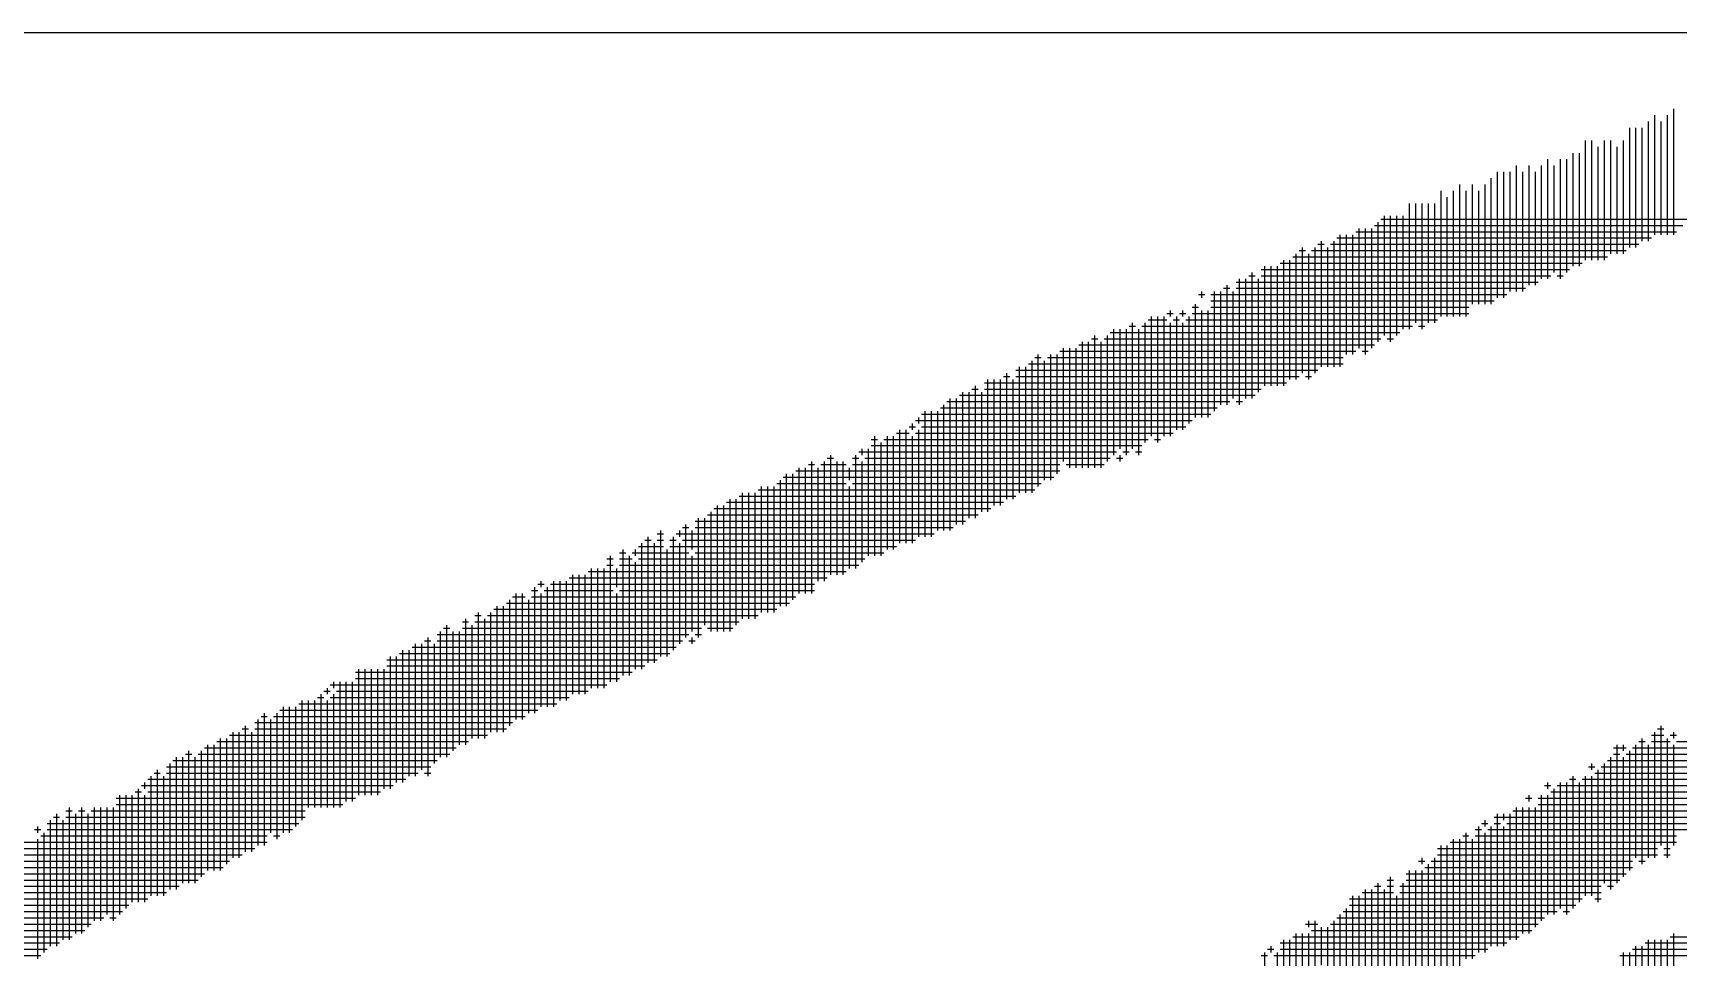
# Model space of a CAD drawing. Header units: feet. Extents: x 0 to 84100, y 0 to 59400.
# Drawn here: x 57202.6 to 57405.9, y 3085.8 to 3200 of the extents above; entities that cross this region are included whole.
import ezdxf
from ezdxf.enums import TextEntityAlignment as Align

# ---------------------------------------------------------------- set-up
doc = ezdxf.new("R2010")
doc.units = ezdxf.units.FT
doc.header["$LTSCALE"] = 550
doc.header["$MEASUREMENT"] = 0
for name, color, linetype in [('CX-BORD-LIN1', 4, 'CONTINUOUS'), ('CX-BORD-LIN2', 3, 'CONTINUOUS'), ('CX-BORD-TEX2', 7, 'CONTINUOUS'), ('CX-BORD-TEX3', 6, 'CONTINUOUS'), ('CX-MISC', 2, 'CONTINUOUS')]:
    doc.layers.add(name, color=color, linetype=linetype)
doc.styles.add('TB_TEXT', font='')
doc.styles.add('TB_WBTXT', font='')
doc.styles.add('TB_WMTXT', font='')
doc.styles.get('TB_TEXT').set_extended_font_data('DotumChe')
doc.styles.get('TB_WBTXT').set_extended_font_data('Dotum')
doc.styles.get('TB_WMTXT').set_extended_font_data('DotumChe')

# ---------------------------------------------------------------- blocks, each defined once
blk = doc.blocks.new('CXBLKA1-KHCA')
at = {"layer": 'CX-BORD-LIN2'}
blk.add_lwpolyline([(558, 12), (270, 12)], dxfattribs=at)
at = {"layer": 'CX-BORD-LIN1', "style": 'TB_TEXT'}
for tag, p in [('TR_RCON5', (342.3033, 33)), ('TR_RCON4', (342.3033, 27)), ('TR_RCON3', (342.3033, 21)), ('TR_RCON2', (342.3033, 15)), ('TR_RCON1', (342.3033, 9))]:
    blk.add_attdef(tag, text='', height=3.5, dxfattribs=at).set_placement(p, align=Align.MIDDLE_LEFT)
for tag, height, p in [('TR_DGN5', 3.5, (451.1185, 33)), ('TR_CHK5', 3.5, (491.1185, 33)), ('TR_RDAT5', 3.5, (317.5, 33)), ('TR_APP5', 3.5, (531.1185, 33)), ('TR_RNUM5', 3, (285.1051, 32.6366)), ('TR_DGN4', 3.5, (451.1185, 27)), ('TR_CHK4', 3.5, (491.1185, 27)), ('TR_RDAT4', 3.5, (317.5, 27)), ('TR_APP4', 3.5, (531.1185, 27)), ('TR_RNUM4', 3, (285.1051, 26.6366)), ('TR_DGN3', 3.5, (451.1185, 21)), ('TR_CHK3', 3.5, (491.1185, 21)), ('TR_RDAT3', 3.5, (317.5, 21)), ('TR_APP3', 3.5, (531.1185, 21)), ('TR_RNUM3', 3, (285.1051, 20.6366)), ('TR_DGN2', 3.5, (451.1185, 15)), ('TR_CHK2', 3.5, (491.1185, 15)), ('TR_RDAT2', 3.5, (317.5, 15)), ('TR_APP2', 3.5, (531.1185, 15)), ('TR_RNUM2', 3, (285.1051, 14.6366)), ('TR_DGN1', 3.5, (451.1185, 9)), ('TR_CHK1', 3.5, (491.1185, 9)), ('TR_RDAT1', 3.5, (317.5, 9)), ('TR_APP1', 3.5, (531.1185, 9)), ('TR_RNUM1', 3, (285.1051, 8.6366))]:
    blk.add_attdef(tag, text='', height=height, dxfattribs=at).set_placement(p, align=Align.MIDDLE_CENTER)
at = {"layer": 'CX-BORD-LIN2', "style": 'TB_TEXT'}
blk.add_attdef('TD_VERSION', text='', height=3, rotation=90, dxfattribs=at).set_placement((800.5, 48.0149), align=Align.MIDDLE_CENTER)
at = {"layer": 'CX-BORD-TEX2', "style": 'TB_WMTXT'}
for tag, height, p in [('TB_CNAME', 5, (15.3448, 531.8324)), ('TB_CSCOP', 4, (16.6346, 523.8324))]:
    blk.add_attdef(tag, text='', height=height, dxfattribs=at).set_placement(p, align=Align.BOTTOM_LEFT)
at = {"layer": 'CX-BORD-TEX2', "style": 'TB_WBTXT'}
for tag, height, p in [('TB_MTITIL', 10, (398, 533.3264)), ('TB_STITL', 7, (398, 518.3264))]:
    blk.add_attdef(tag, text='', height=height, dxfattribs=at).set_placement(p, align=Align.MIDDLE_CENTER)
at = {"layer": 'CX-BORD-TEX3', "style": 'TB_TEXT'}
for tag, height, p in [('TD_LNDST', 4.5, (215, 31.5)), ('TD_DSECT', 4.5, (605.5, 31.5)), ('TD_DDIST', 4.5, (654.5, 31.5)), ('TD_DNAME_TOP', 4.5, (755, 27.957)), ('TD_CSECT', 4.5, (605.5, 22.5)), ('TD_CDIST', 4.5, (654.5, 22.5)), ('TD_DNAME_MAIN', 4.5, (755, 21.4731)), ('TD_DNAME_BOT', 3, (755, 15.2489)), ('TD_HSCAL', 4.5, (620.8841, 13.7484)), ('TD_VSCAL', 4.5, (656.8615, 13.7484)), ('TD_CCOMP', 4.5, (215, 13.5927)), ('TD_CSTEP', 4.5, (250.744, 5.125)), ('TD_FIELD', 4.5, (180, 5.125)), ('TD_DWGNO', 4.5, (755, 5.0017)), ('TD_DWGCODE', 4.5, (637, 4.7908))]:
    blk.add_attdef(tag, text='', height=height, dxfattribs=at).set_placement(p, align=Align.MIDDLE_CENTER)
for tag, height, width, p in [('TD_DCOMP', 4.5, 0.95, (215, 22.5875)), ('TD_CNAME', 5, 0.78, (65, 7.5956))]:
    blk.add_attdef(tag, text='', height=height, dxfattribs=dict(at, width=width)).set_placement(p, align=Align.MIDDLE_CENTER)
blk = doc.blocks.new('CXGLOGO-싸인2')
at = {"layer": 'CX-MISC'}
for p, q in [((9651.49, -1025.388), (9651.49, -1026.865)), ((9651.646, -1025.388), (9651.646, -1026.865)), ((9651.724, -1025.31), (9651.724, -1026.865)), ((9651.179, -1025.544), (9651.179, -1027.021)), ((9651.257, -1025.544), (9651.257, -1027.021)), ((9651.335, -1025.544), (9651.335, -1026.943)), ((9651.413, -1025.466), (9651.413, -1026.943)), ((9651.568, -1025.466), (9651.568, -1026.865)), ((9650.479, -1025.855), (9650.479, -1027.254)), ((9650.557, -1025.855), (9650.557, -1027.254)), ((9650.635, -1025.699), (9650.635, -1027.177)), ((9650.713, -1025.699), (9650.713, -1027.177)), ((9650.791, -1025.777), (9650.791, -1027.177)), ((9650.868, -1025.699), (9650.868, -1027.177)), ((9650.946, -1025.699), (9650.946, -1027.099)), ((9651.024, -1025.777), (9651.024, -1027.099)), ((9651.102, -1025.699), (9651.102, -1027.099)), ((9649.78, -1026.01), (9649.78, -1027.565)), ((9649.935, -1026.01), (9649.935, -1027.488)), ((9650.091, -1026.01), (9650.091, -1027.41)), ((9650.168, -1025.932), (9650.168, -1027.41)), ((9650.246, -1026.01), (9650.246, -1027.332)), ((9650.324, -1025.932), (9650.324, -1027.41)), ((9650.402, -1025.932), (9650.402, -1027.332)), ((9649.08, -1026.243), (9649.08, -1027.876)), ((9649.235, -1026.243), (9649.235, -1027.721)), ((9649.391, -1026.243), (9649.391, -1027.721)), ((9649.469, -1026.166), (9649.469, -1027.721)), ((9649.546, -1026.088), (9649.546, -1027.643)), ((9649.624, -1026.088), (9649.624, -1027.643)), ((9649.702, -1026.088), (9649.702, -1027.565)), ((9649.857, -1026.088), (9649.857, -1027.565)), ((9650.013, -1026.088), (9650.013, -1027.488)), ((9648.847, -1026.321), (9648.847, -1027.876)), ((9648.924, -1026.399), (9648.924, -1027.876)), ((9649.002, -1026.321), (9649.002, -1027.876)), ((9649.158, -1026.321), (9649.158, -1027.876)), ((9649.313, -1026.321), (9649.313, -1027.721)), ((9648.108, -1026.671), (9652.151, -1026.671)), ((9648.147, -1026.632), (9648.147, -1028.11)), ((9648.224, -1026.632), (9648.224, -1028.187)), ((9648.302, -1026.632), (9648.302, -1028.11)), ((9648.38, -1026.632), (9648.38, -1028.032)), ((9648.458, -1026.477), (9648.458, -1028.032)), ((9648.535, -1026.477), (9648.535, -1027.954)), ((9648.613, -1026.477), (9648.613, -1028.032)), ((9648.691, -1026.477), (9648.691, -1027.954)), ((9648.769, -1026.477), (9648.769, -1027.954)), ((9647.602, -1026.865), (9647.602, -1028.498)), ((9647.68, -1026.865), (9647.68, -1028.343)), ((9647.758, -1026.865), (9647.758, -1028.343)), ((9647.797, -1026.827), (9651.763, -1026.827)), ((9647.836, -1026.788), (9647.836, -1028.265)), ((9647.913, -1026.788), (9647.913, -1028.343)), ((9647.991, -1026.788), (9647.991, -1028.265)), ((9648.03, -1026.749), (9651.84, -1026.749)), ((9648.069, -1026.71), (9648.069, -1028.187)), ((9647.097, -1027.06), (9647.175, -1027.06)), ((9647.136, -1027.021), (9647.136, -1028.576)), ((9647.252, -1027.06), (9651.14, -1027.06)), ((9647.291, -1027.021), (9647.291, -1028.576)), ((9647.33, -1026.982), (9647.408, -1026.982)), ((9647.369, -1026.943), (9647.369, -1028.498)), ((9647.447, -1027.021), (9647.447, -1028.498)), ((9647.486, -1026.982), (9651.296, -1026.982)), ((9647.525, -1026.943), (9647.525, -1028.498)), ((9647.563, -1026.904), (9651.451, -1026.904)), ((9646.669, -1027.254), (9646.669, -1028.732)), ((9646.747, -1027.254), (9646.747, -1028.732)), ((9646.825, -1027.254), (9646.825, -1028.732)), ((9646.864, -1027.215), (9650.596, -1027.215)), ((9646.903, -1027.177), (9646.903, -1028.732)), ((9646.98, -1027.177), (9646.98, -1028.654)), ((9647.019, -1027.138), (9650.907, -1027.138)), ((9647.058, -1027.099), (9647.058, -1028.654)), ((9647.214, -1027.099), (9647.214, -1028.654)), ((9646.203, -1027.488), (9646.203, -1028.965)), ((9646.319, -1027.449), (9650.052, -1027.449)), ((9646.358, -1027.41), (9646.358, -1028.965)), ((9646.436, -1027.41), (9646.436, -1028.887)), ((9646.475, -1027.371), (9646.553, -1027.371)), ((9646.514, -1027.332), (9646.514, -1028.887)), ((9646.591, -1027.41), (9646.591, -1028.809)), ((9646.63, -1027.293), (9650.441, -1027.293)), ((9646.63, -1027.371), (9650.207, -1027.371)), ((9650.285, -1027.371), (9650.363, -1027.371)), ((9645.853, -1027.604), (9645.931, -1027.604)), ((9645.892, -1027.565), (9645.892, -1027.643)), ((9646.008, -1027.604), (9649.663, -1027.604)), ((9646.008, -1027.682), (9649.507, -1027.682)), ((9646.047, -1027.565), (9646.047, -1029.043)), ((9646.125, -1027.565), (9646.125, -1028.965)), ((9646.164, -1027.526), (9646.242, -1027.526)), ((9646.28, -1027.565), (9646.28, -1028.887)), ((9646.319, -1027.526), (9649.896, -1027.526)), ((9645.27, -1027.876), (9645.27, -1029.354)), ((9645.347, -1027.876), (9645.347, -1029.432)), ((9645.425, -1027.876), (9645.425, -1029.354)), ((9645.464, -1027.837), (9645.542, -1027.837)), ((9645.503, -1027.799), (9645.503, -1027.876)), ((9645.581, -1027.876), (9645.581, -1029.276)), ((9645.619, -1027.837), (9645.697, -1027.837)), ((9645.658, -1027.799), (9645.658, -1027.876)), ((9645.736, -1027.876), (9645.736, -1029.198)), ((9645.775, -1027.76), (9645.853, -1027.76)), ((9645.775, -1027.837), (9649.196, -1027.837)), ((9645.814, -1027.721), (9645.814, -1029.121)), ((9645.892, -1027.799), (9645.892, -1029.121)), ((9645.969, -1027.799), (9645.969, -1029.121)), ((9646.008, -1027.76), (9649.196, -1027.76)), ((9644.764, -1028.071), (9648.341, -1028.071)), ((9644.803, -1028.032), (9644.803, -1029.587)), ((9644.881, -1028.032), (9644.881, -1029.509)), ((9644.959, -1028.032), (9644.959, -1029.587)), ((9644.997, -1027.993), (9645.075, -1027.993)), ((9645.036, -1027.954), (9645.036, -1029.509)), ((9645.114, -1028.032), (9645.114, -1029.587)), ((9645.153, -1027.993), (9648.497, -1027.993)), ((9645.192, -1027.954), (9645.192, -1029.432)), ((9645.231, -1027.915), (9645.464, -1027.915)), ((9645.503, -1027.954), (9645.503, -1029.354)), ((9645.542, -1027.915), (9645.619, -1027.915)), ((9645.658, -1027.954), (9645.658, -1029.276)), ((9645.697, -1027.915), (9648.808, -1027.915)), ((9648.574, -1027.993), (9648.652, -1027.993)), ((9644.181, -1028.265), (9644.181, -1029.665)), ((9644.259, -1028.265), (9644.259, -1029.743)), ((9644.336, -1028.265), (9644.336, -1029.743)), ((9644.375, -1028.226), (9648.03, -1028.226)), ((9644.414, -1028.187), (9644.414, -1029.743)), ((9644.492, -1028.187), (9644.492, -1029.743)), ((9644.531, -1028.149), (9644.609, -1028.149)), ((9644.57, -1028.11), (9644.57, -1029.743)), ((9644.647, -1028.187), (9644.647, -1029.743)), ((9644.686, -1028.149), (9648.108, -1028.149)), ((9644.725, -1028.11), (9644.725, -1029.665)), ((9648.186, -1028.149), (9648.263, -1028.149)), ((9643.637, -1028.498), (9643.637, -1030.054)), ((9643.714, -1028.498), (9643.714, -1030.054)), ((9643.753, -1028.46), (9647.641, -1028.46)), ((9643.792, -1028.421), (9643.792, -1030.054)), ((9643.831, -1028.382), (9643.909, -1028.382)), ((9643.87, -1028.343), (9643.87, -1029.976)), ((9643.948, -1028.421), (9643.948, -1029.898)), ((9643.987, -1028.382), (9647.641, -1028.382)), ((9644.025, -1028.343), (9644.025, -1029.898)), ((9644.103, -1028.343), (9644.103, -1029.82)), ((9644.142, -1028.304), (9647.797, -1028.304)), ((9647.875, -1028.304), (9647.952, -1028.304)), ((9643.209, -1028.693), (9646.941, -1028.693)), ((9643.248, -1028.654), (9643.248, -1030.287)), ((9643.326, -1028.654), (9643.326, -1030.209)), ((9643.403, -1028.654), (9643.403, -1030.209)), ((9643.442, -1028.615), (9643.52, -1028.615)), ((9643.481, -1028.576), (9643.481, -1030.131)), ((9643.559, -1028.654), (9643.559, -1030.131)), ((9643.598, -1028.537), (9647.33, -1028.537)), ((9643.598, -1028.615), (9647.097, -1028.615)), ((9647.175, -1028.615), (9647.252, -1028.615)), ((9642.781, -1028.887), (9642.781, -1030.52)), ((9642.859, -1028.887), (9642.859, -1030.442)), ((9642.898, -1028.848), (9646.553, -1028.848)), ((9642.937, -1028.809), (9642.937, -1030.442)), ((9643.015, -1028.809), (9643.015, -1030.365)), ((9643.053, -1028.771), (9643.131, -1028.771)), ((9643.092, -1028.732), (9643.092, -1030.365)), ((9643.17, -1028.809), (9643.17, -1030.287)), ((9643.209, -1028.771), (9646.63, -1028.771)), ((9642.431, -1029.082), (9646.008, -1029.082)), ((9642.47, -1029.043), (9642.47, -1030.598)), ((9642.548, -1029.043), (9642.548, -1030.598)), ((9642.626, -1029.043), (9642.626, -1030.52)), ((9642.665, -1029.004), (9646.086, -1029.004)), ((9642.703, -1028.965), (9642.703, -1030.52)), ((9642.742, -1028.926), (9646.242, -1028.926)), ((9646.319, -1028.926), (9646.397, -1028.926)), ((9642.12, -1029.315), (9642.276, -1029.315)), ((9642.159, -1029.276), (9642.159, -1030.676)), ((9642.237, -1029.276), (9642.237, -1030.676)), ((9642.276, -1029.237), (9642.354, -1029.237)), ((9642.315, -1029.198), (9642.315, -1029.276)), ((9642.354, -1029.159), (9645.775, -1029.159)), ((9642.354, -1029.315), (9645.542, -1029.315)), ((9642.392, -1029.121), (9642.392, -1029.198)), ((9642.392, -1029.276), (9642.392, -1030.598)), ((9642.431, -1029.237), (9645.697, -1029.237)), ((9641.693, -1029.509), (9641.693, -1029.587)), ((9641.77, -1029.509), (9641.77, -1030.831)), ((9641.809, -1029.393), (9641.887, -1029.393)), ((9641.809, -1029.47), (9645.153, -1029.47)), ((9641.848, -1029.354), (9641.848, -1030.831)), ((9641.926, -1029.432), (9641.926, -1030.831)), ((9641.965, -1029.393), (9645.231, -1029.393)), ((9642.004, -1029.354), (9642.004, -1030.753)), ((9642.081, -1029.354), (9642.081, -1030.753)), ((9642.315, -1029.354), (9642.315, -1030.676)), ((9645.308, -1029.393), (9645.386, -1029.393)), ((9641.032, -1029.704), (9641.109, -1029.704)), ((9641.071, -1029.665), (9641.071, -1031.298)), ((9641.187, -1029.704), (9641.498, -1029.704)), ((9641.226, -1029.665), (9641.226, -1031.142)), ((9641.265, -1029.626), (9641.343, -1029.626)), ((9641.304, -1029.587), (9641.304, -1031.065)), ((9641.382, -1029.665), (9641.382, -1031.065)), ((9641.459, -1029.665), (9641.459, -1031.065)), ((9641.576, -1029.626), (9641.654, -1029.626)), ((9641.576, -1029.704), (9644.142, -1029.704)), ((9641.615, -1029.587), (9641.615, -1030.987)), ((9641.654, -1029.548), (9644.842, -1029.548)), ((9641.693, -1029.665), (9641.693, -1030.909)), ((9641.731, -1029.626), (9644.764, -1029.626)), ((9644.22, -1029.704), (9644.686, -1029.704)), ((9644.842, -1029.626), (9644.92, -1029.626)), ((9644.881, -1029.587), (9644.881, -1029.665)), ((9644.92, -1029.548), (9644.997, -1029.548)), ((9645.075, -1029.548), (9645.153, -1029.548)), ((9640.682, -1029.898), (9640.682, -1031.453)), ((9640.721, -1029.859), (9644.064, -1029.859)), ((9640.759, -1029.82), (9640.759, -1031.453)), ((9640.837, -1029.82), (9640.837, -1031.376)), ((9640.876, -1029.781), (9644.142, -1029.781)), ((9640.915, -1029.743), (9640.915, -1031.298)), ((9640.993, -1029.743), (9640.993, -1031.298)), ((9641.148, -1029.743), (9641.148, -1031.142)), ((9641.537, -1029.743), (9641.537, -1029.898)), ((9640.06, -1030.131), (9640.06, -1031.764)), ((9640.137, -1030.131), (9640.137, -1031.687)), ((9640.176, -1030.093), (9643.598, -1030.093)), ((9640.215, -1030.054), (9640.215, -1031.609)), ((9640.293, -1030.054), (9640.293, -1031.609)), ((9640.371, -1030.054), (9640.371, -1031.609)), ((9640.41, -1030.015), (9643.831, -1030.015)), ((9640.448, -1029.976), (9640.448, -1031.531)), ((9640.526, -1029.976), (9640.526, -1031.531)), ((9640.604, -1029.976), (9640.604, -1031.531)), ((9640.643, -1029.937), (9641.498, -1029.937)), ((9641.537, -1029.976), (9641.537, -1030.987)), ((9641.576, -1029.937), (9643.909, -1029.937)), ((9639.787, -1030.326), (9643.131, -1030.326)), ((9639.826, -1030.287), (9639.826, -1031.764)), ((9639.865, -1030.248), (9643.287, -1030.248)), ((9639.904, -1030.209), (9639.904, -1031.764)), ((9639.982, -1030.209), (9639.982, -1031.764)), ((9640.021, -1030.17), (9643.442, -1030.17)), ((9639.204, -1030.52), (9639.204, -1032.075)), ((9639.438, -1030.52), (9639.438, -1030.598)), ((9639.476, -1030.481), (9639.554, -1030.481)), ((9639.515, -1030.442), (9639.515, -1031.842)), ((9639.593, -1030.52), (9639.593, -1030.753)), ((9639.632, -1030.404), (9642.976, -1030.404)), ((9639.632, -1030.481), (9642.82, -1030.481)), ((9639.671, -1030.365), (9639.671, -1031.842)), ((9639.749, -1030.365), (9639.749, -1031.687)), ((9638.932, -1030.715), (9639.243, -1030.715)), ((9638.971, -1030.676), (9638.971, -1032.231)), ((9639.01, -1030.637), (9639.088, -1030.637)), ((9639.049, -1030.598), (9639.049, -1032.153)), ((9639.127, -1030.676), (9639.127, -1032.153)), ((9639.165, -1030.559), (9639.243, -1030.559)), ((9639.165, -1030.637), (9639.243, -1030.637)), ((9639.321, -1030.637), (9639.399, -1030.637)), ((9639.321, -1030.715), (9642.12, -1030.715)), ((9639.36, -1030.598), (9639.36, -1031.998)), ((9639.399, -1030.559), (9642.587, -1030.559)), ((9639.438, -1030.676), (9639.438, -1031.92)), ((9639.476, -1030.637), (9642.354, -1030.637)), ((9638.543, -1030.87), (9638.621, -1030.87)), ((9638.582, -1030.831), (9638.582, -1032.386)), ((9638.699, -1030.792), (9638.777, -1030.792)), ((9638.699, -1030.87), (9638.854, -1030.87)), ((9638.738, -1030.753), (9638.738, -1032.309)), ((9638.815, -1030.831), (9638.815, -1032.309)), ((9638.854, -1030.792), (9639.554, -1030.792)), ((9638.893, -1030.753), (9638.893, -1030.831)), ((9638.893, -1030.909), (9638.893, -1032.231)), ((9638.932, -1030.87), (9641.731, -1030.87)), ((9639.282, -1030.753), (9639.282, -1032.075)), ((9639.593, -1030.831), (9639.593, -1031.764)), ((9639.632, -1030.792), (9641.965, -1030.792)), ((9637.727, -1031.142), (9637.727, -1031.22)), ((9637.882, -1031.142), (9637.882, -1032.697)), ((9637.96, -1031.142), (9637.96, -1032.62)), ((9638.038, -1031.142), (9638.038, -1032.62)), ((9638.077, -1031.103), (9641.265, -1031.103)), ((9638.116, -1031.065), (9638.116, -1032.542)), ((9638.193, -1031.065), (9638.193, -1032.542)), ((9638.271, -1031.065), (9638.271, -1032.542)), ((9638.31, -1031.026), (9641.498, -1031.026)), ((9638.349, -1030.987), (9638.349, -1032.464)), ((9638.427, -1030.987), (9638.427, -1032.464)), ((9638.504, -1030.987), (9638.504, -1032.464)), ((9638.543, -1030.948), (9638.621, -1030.948)), ((9638.66, -1030.987), (9638.66, -1031.22)), ((9638.699, -1030.948), (9641.654, -1030.948)), ((9637.377, -1031.337), (9637.532, -1031.337)), ((9637.416, -1031.298), (9637.416, -1032.853)), ((9637.494, -1031.298), (9637.494, -1032.853)), ((9637.61, -1031.259), (9637.688, -1031.259)), ((9637.61, -1031.337), (9640.876, -1031.337)), ((9637.649, -1031.22), (9637.649, -1032.775)), ((9637.688, -1031.181), (9637.766, -1031.181)), ((9637.727, -1031.298), (9637.727, -1032.697)), ((9637.766, -1031.259), (9638.621, -1031.259)), ((9637.805, -1031.22), (9637.805, -1032.697)), ((9637.843, -1031.181), (9641.109, -1031.181)), ((9638.66, -1031.298), (9638.66, -1032.386)), ((9638.699, -1031.259), (9641.109, -1031.259)), ((9636.949, -1031.531), (9636.949, -1033.086)), ((9637.105, -1031.531), (9637.105, -1033.009)), ((9637.144, -1031.492), (9640.643, -1031.492)), ((9637.183, -1031.453), (9637.183, -1033.009)), ((9637.26, -1031.453), (9637.26, -1033.009)), ((9637.299, -1031.414), (9640.798, -1031.414)), ((9637.338, -1031.376), (9637.338, -1032.931)), ((9637.571, -1031.376), (9637.571, -1032.775)), ((9636.522, -1031.725), (9636.599, -1031.725)), ((9636.56, -1031.687), (9636.56, -1033.32)), ((9636.755, -1031.648), (9636.833, -1031.648)), ((9636.755, -1031.725), (9639.71, -1031.725)), ((9636.794, -1031.609), (9636.794, -1033.164)), ((9636.871, -1031.687), (9636.871, -1033.086)), ((9636.91, -1031.57), (9636.988, -1031.57)), ((9636.91, -1031.648), (9640.176, -1031.648)), ((9637.027, -1031.609), (9637.027, -1033.086)), ((9637.066, -1031.57), (9640.41, -1031.57)), ((9639.787, -1031.725), (9640.099, -1031.725)), ((9636.133, -1031.959), (9639.399, -1031.959)), ((9636.172, -1031.92), (9636.172, -1033.553)), ((9636.249, -1031.92), (9636.249, -1033.475)), ((9636.288, -1031.881), (9636.366, -1031.881)), ((9636.327, -1031.842), (9636.327, -1033.553)), ((9636.405, -1031.92), (9636.405, -1033.397)), ((9636.444, -1031.803), (9639.554, -1031.803)), ((9636.444, -1031.881), (9639.476, -1031.881)), ((9636.483, -1031.764), (9636.483, -1033.32)), ((9636.638, -1031.764), (9636.638, -1033.242)), ((9636.716, -1031.764), (9636.716, -1033.164)), ((9639.554, -1031.881), (9639.632, -1031.881)), ((9639.593, -1031.842), (9639.593, -1031.92)), ((9639.632, -1031.803), (9639.71, -1031.803)), ((9635.822, -1032.114), (9639.165, -1032.114)), ((9635.861, -1032.075), (9635.861, -1033.708)), ((9635.938, -1032.075), (9635.938, -1033.631)), ((9635.977, -1032.037), (9639.321, -1032.037)), ((9636.016, -1031.998), (9636.016, -1033.631)), ((9636.094, -1031.998), (9636.094, -1033.553)), ((9635.433, -1032.27), (9638.854, -1032.27)), ((9635.433, -1032.348), (9638.699, -1032.348)), ((9635.472, -1032.231), (9635.472, -1033.786)), ((9635.55, -1032.231), (9635.55, -1033.786)), ((9635.627, -1032.231), (9635.627, -1033.786)), ((9635.705, -1032.231), (9635.705, -1033.786)), ((9635.783, -1032.231), (9635.783, -1033.708)), ((9635.822, -1032.192), (9639.01, -1032.192)), ((9635.005, -1032.542), (9635.005, -1033.942)), ((9635.044, -1032.503), (9635.122, -1032.503)), ((9635.083, -1032.464), (9635.083, -1032.542)), ((9635.122, -1032.425), (9638.543, -1032.425)), ((9635.161, -1032.386), (9635.161, -1032.464)), ((9635.161, -1032.542), (9635.161, -1033.942)), ((9635.2, -1032.503), (9638.31, -1032.503)), ((9635.239, -1032.386), (9635.239, -1033.942)), ((9635.316, -1032.386), (9635.316, -1033.864)), ((9635.394, -1032.386), (9635.394, -1033.864)), ((9634.305, -1032.775), (9634.305, -1034.408)), ((9634.461, -1032.775), (9634.461, -1034.33)), ((9634.5, -1032.736), (9637.688, -1032.736)), ((9634.539, -1032.697), (9634.539, -1034.253)), ((9634.616, -1032.697), (9634.616, -1034.253)), ((9634.694, -1032.697), (9634.694, -1034.175)), ((9634.733, -1032.659), (9637.921, -1032.659)), ((9634.772, -1032.62), (9634.772, -1034.097)), ((9634.85, -1032.62), (9634.85, -1033.942)), ((9634.927, -1032.62), (9634.927, -1033.942)), ((9634.966, -1032.581), (9635.044, -1032.581)), ((9635.083, -1032.62), (9635.083, -1033.942)), ((9635.122, -1032.581), (9638.077, -1032.581)), ((9634.033, -1032.97), (9634.111, -1032.97)), ((9634.072, -1032.931), (9634.072, -1034.486)), ((9634.189, -1032.892), (9637.377, -1032.892)), ((9634.189, -1032.97), (9637.299, -1032.97)), ((9634.228, -1032.853), (9634.228, -1034.408)), ((9634.267, -1032.814), (9634.344, -1032.814)), ((9634.383, -1032.853), (9634.383, -1034.253)), ((9634.422, -1032.814), (9637.532, -1032.814)), ((9651.529, -1032.97), (9651.607, -1032.97)), ((9651.568, -1032.931), (9651.568, -1034.408)), ((9633.606, -1033.164), (9633.606, -1034.719)), ((9633.683, -1033.164), (9633.683, -1034.719)), ((9633.722, -1033.125), (9636.833, -1033.125)), ((9633.761, -1033.086), (9633.761, -1034.719)), ((9633.839, -1033.086), (9633.839, -1034.641)), ((9633.878, -1033.047), (9637.066, -1033.047)), ((9633.917, -1033.009), (9633.917, -1034.564)), ((9633.994, -1033.009), (9633.994, -1034.564)), ((9634.15, -1033.009), (9634.15, -1034.486)), ((9651.024, -1033.164), (9651.024, -1034.875)), ((9651.102, -1033.164), (9651.102, -1033.242)), ((9651.257, -1033.164), (9651.257, -1034.564)), ((9651.296, -1033.125), (9651.374, -1033.125)), ((9651.335, -1033.086), (9651.335, -1034.641)), ((9651.413, -1033.164), (9651.413, -1034.564)), ((9651.451, -1033.047), (9651.607, -1033.047)), ((9651.451, -1033.125), (9651.685, -1033.125)), ((9651.49, -1033.009), (9651.49, -1034.564)), ((9651.646, -1033.086), (9651.646, -1034.564)), ((9651.685, -1033.047), (9651.763, -1033.047)), ((9651.724, -1033.009), (9651.724, -1033.086)), ((9651.724, -1033.164), (9651.724, -1034.408)), ((9651.763, -1033.125), (9653.862, -1033.125)), ((9633.178, -1033.358), (9636.444, -1033.358)), ((9633.217, -1033.32), (9633.217, -1034.953)), ((9633.295, -1033.32), (9633.295, -1034.875)), ((9633.333, -1033.281), (9633.411, -1033.281)), ((9633.372, -1033.242), (9633.372, -1034.875)), ((9633.45, -1033.32), (9633.45, -1034.875)), ((9633.489, -1033.281), (9636.599, -1033.281)), ((9633.528, -1033.242), (9633.528, -1034.797)), ((9633.567, -1033.203), (9636.677, -1033.203)), ((9650.907, -1033.358), (9653.473, -1033.358)), ((9650.946, -1033.32), (9650.946, -1034.953)), ((9650.985, -1033.203), (9651.14, -1033.203)), ((9650.985, -1033.281), (9651.063, -1033.281)), ((9651.102, -1033.32), (9651.102, -1034.797)), ((9651.14, -1033.281), (9653.707, -1033.281)), ((9651.179, -1033.242), (9651.179, -1034.719)), ((9651.218, -1033.203), (9653.707, -1033.203)), ((9632.906, -1033.553), (9632.906, -1035.03)), ((9632.945, -1033.514), (9633.022, -1033.514)), ((9632.983, -1033.475), (9632.983, -1035.03)), ((9633.061, -1033.553), (9633.061, -1035.03)), ((9633.1, -1033.436), (9636.366, -1033.436)), ((9633.1, -1033.514), (9636.211, -1033.514)), ((9633.139, -1033.397), (9633.139, -1034.953)), ((9636.288, -1033.514), (9636.366, -1033.514)), ((9650.479, -1033.553), (9650.479, -1035.186)), ((9650.635, -1033.553), (9650.635, -1035.03)), ((9650.674, -1033.436), (9650.752, -1033.436)), ((9650.713, -1033.397), (9650.713, -1033.475)), ((9650.713, -1033.553), (9650.713, -1035.03)), ((9650.752, -1033.514), (9653.24, -1033.514)), ((9650.791, -1033.475), (9650.791, -1035.108)), ((9650.829, -1033.436), (9653.551, -1033.436)), ((9650.868, -1033.397), (9650.868, -1034.875)), ((9632.517, -1033.786), (9632.517, -1035.264)), ((9632.595, -1033.786), (9632.595, -1035.186)), ((9632.672, -1033.786), (9632.672, -1035.108)), ((9632.711, -1033.747), (9632.789, -1033.747)), ((9632.75, -1033.708), (9632.75, -1035.108)), ((9632.789, -1033.669), (9635.899, -1033.669)), ((9632.828, -1033.631), (9632.828, -1033.708)), ((9632.828, -1033.786), (9632.828, -1035.108)), ((9632.867, -1033.592), (9636.055, -1033.592)), ((9632.867, -1033.747), (9635.744, -1033.747)), ((9649.935, -1033.786), (9649.935, -1033.864)), ((9650.091, -1033.786), (9650.091, -1035.341)), ((9650.13, -1033.669), (9650.207, -1033.669)), ((9650.168, -1033.631), (9650.168, -1033.708)), ((9650.168, -1033.786), (9650.168, -1035.264)), ((9650.207, -1033.747), (9652.851, -1033.747)), ((9650.246, -1033.708), (9650.246, -1035.264)), ((9650.285, -1033.669), (9653.007, -1033.669)), ((9650.324, -1033.631), (9650.324, -1035.186)), ((9650.402, -1033.631), (9650.402, -1035.264)), ((9650.441, -1033.592), (9650.518, -1033.592)), ((9650.557, -1033.631), (9650.557, -1035.108)), ((9650.596, -1033.592), (9653.162, -1033.592)), ((9631.856, -1033.981), (9631.934, -1033.981)), ((9631.895, -1033.942), (9631.895, -1035.575)), ((9632.011, -1033.981), (9632.089, -1033.981)), ((9632.05, -1033.942), (9632.05, -1035.497)), ((9632.167, -1033.981), (9634.811, -1033.981)), ((9632.206, -1033.942), (9632.206, -1035.341)), ((9632.284, -1033.942), (9632.284, -1035.341)), ((9632.361, -1033.942), (9632.361, -1035.264)), ((9632.439, -1033.942), (9632.439, -1035.341)), ((9632.478, -1033.825), (9635.433, -1033.825)), ((9632.478, -1033.903), (9635.277, -1033.903)), ((9649.741, -1033.981), (9652.462, -1033.981)), ((9649.78, -1033.942), (9649.78, -1035.575)), ((9649.857, -1033.942), (9649.857, -1035.497)), ((9649.896, -1033.825), (9649.974, -1033.825)), ((9649.935, -1033.942), (9649.935, -1035.497)), ((9650.013, -1033.942), (9650.013, -1035.419)), ((9650.052, -1033.825), (9652.851, -1033.825)), ((9650.052, -1033.903), (9652.54, -1033.903)), ((9631.506, -1034.175), (9631.506, -1034.253)), ((9631.623, -1034.136), (9634.733, -1034.136)), ((9631.662, -1034.097), (9631.662, -1035.652)), ((9631.7, -1034.058), (9631.778, -1034.058)), ((9631.739, -1034.019), (9631.739, -1035.652)), ((9631.817, -1034.097), (9631.817, -1035.575)), ((9631.856, -1034.058), (9634.811, -1034.058)), ((9631.973, -1034.019), (9631.973, -1035.497)), ((9632.128, -1034.019), (9632.128, -1035.419)), ((9649.313, -1034.175), (9649.313, -1035.73)), ((9649.352, -1034.136), (9649.43, -1034.136)), ((9649.391, -1034.097), (9649.391, -1034.175)), ((9649.469, -1034.175), (9649.469, -1035.652)), ((9649.507, -1034.058), (9652.54, -1034.058)), ((9649.507, -1034.136), (9649.585, -1034.136)), ((9649.546, -1034.019), (9649.546, -1035.652)), ((9649.624, -1034.019), (9649.624, -1034.097)), ((9649.624, -1034.175), (9649.624, -1035.652)), ((9649.663, -1034.136), (9652.385, -1034.136)), ((9649.702, -1034.019), (9649.702, -1035.575)), ((9631.234, -1034.369), (9634.344, -1034.369)), ((9631.467, -1034.214), (9631.545, -1034.214)), ((9631.506, -1034.33), (9631.506, -1035.808)), ((9631.545, -1034.292), (9634.344, -1034.292)), ((9631.584, -1034.253), (9631.584, -1035.73)), ((9631.623, -1034.214), (9634.655, -1034.214)), ((9634.422, -1034.292), (9634.5, -1034.292)), ((9648.963, -1034.369), (9651.763, -1034.369)), ((9649.002, -1034.33), (9649.002, -1035.963)), ((9649.08, -1034.33), (9649.08, -1035.963)), ((9649.119, -1034.292), (9649.196, -1034.292)), ((9649.158, -1034.253), (9649.158, -1035.808)), ((9649.235, -1034.33), (9649.235, -1035.808)), ((9649.274, -1034.214), (9649.352, -1034.214)), ((9649.274, -1034.292), (9651.763, -1034.292)), ((9649.391, -1034.253), (9649.391, -1035.73)), ((9649.43, -1034.214), (9651.918, -1034.214)), ((9630.767, -1034.603), (9633.878, -1034.603)), ((9630.923, -1034.525), (9634.033, -1034.525)), ((9631.001, -1034.447), (9634.189, -1034.447)), ((9648.574, -1034.603), (9648.652, -1034.603)), ((9648.613, -1034.564), (9648.613, -1034.641)), ((9648.73, -1034.603), (9651.218, -1034.603)), ((9648.769, -1034.564), (9648.769, -1036.119)), ((9648.808, -1034.447), (9651.529, -1034.447)), ((9648.808, -1034.525), (9651.529, -1034.525)), ((9648.847, -1034.408), (9648.847, -1036.119)), ((9648.924, -1034.408), (9648.924, -1035.963)), ((9651.296, -1034.603), (9651.374, -1034.603)), ((9651.607, -1034.447), (9651.685, -1034.447)), ((9651.607, -1034.525), (9651.685, -1034.525)), ((9630.379, -1034.758), (9633.567, -1034.758)), ((9630.69, -1034.68), (9633.8, -1034.68)), ((9648.224, -1034.797), (9648.224, -1036.43)), ((9648.419, -1034.758), (9651.14, -1034.758)), ((9648.458, -1034.719), (9648.458, -1036.274)), ((9648.535, -1034.719), (9648.535, -1036.274)), ((9648.613, -1034.719), (9648.613, -1036.274)), ((9648.652, -1034.68), (9651.218, -1034.68)), ((9648.691, -1034.641), (9648.691, -1036.119)), ((9629.99, -1034.914), (9633.256, -1034.914)), ((9629.99, -1034.991), (9633.1, -1034.991)), ((9630.223, -1034.836), (9633.489, -1034.836)), ((9647.875, -1034.991), (9648.263, -1034.991)), ((9647.913, -1034.953), (9647.913, -1036.585)), ((9647.991, -1034.953), (9647.991, -1036.585)), ((9648.03, -1034.914), (9648.108, -1034.914)), ((9648.069, -1034.875), (9648.069, -1036.585)), ((9648.147, -1034.953), (9648.147, -1036.508)), ((9648.186, -1034.836), (9648.263, -1034.836)), ((9648.186, -1034.914), (9648.263, -1034.914)), ((9648.341, -1034.914), (9650.829, -1034.914)), ((9648.341, -1034.991), (9650.829, -1034.991)), ((9648.38, -1034.875), (9648.38, -1036.352)), ((9648.419, -1034.836), (9651.063, -1034.836)), ((9650.907, -1034.914), (9650.985, -1034.914)), ((9629.523, -1035.147), (9632.634, -1035.147)), ((9629.756, -1035.069), (9632.867, -1035.069)), ((9647.68, -1035.186), (9647.68, -1036.741)), ((9647.719, -1035.069), (9650.596, -1035.069)), ((9647.719, -1035.147), (9650.518, -1035.147)), ((9647.758, -1035.03), (9647.758, -1036.663)), ((9647.836, -1035.03), (9647.836, -1036.741)), ((9648.302, -1035.03), (9648.302, -1036.43)), ((9650.752, -1035.069), (9650.829, -1035.069)), ((9627.968, -1035.38), (9632.167, -1035.38)), ((9629.29, -1035.302), (9632.323, -1035.302)), ((9629.368, -1035.225), (9632.556, -1035.225)), ((9632.4, -1035.302), (9632.478, -1035.302)), ((9647.175, -1035.38), (9647.33, -1035.38)), ((9647.214, -1035.341), (9647.214, -1035.419)), ((9647.291, -1035.341), (9647.291, -1037.13)), ((9647.369, -1035.419), (9647.369, -1035.886)), ((9647.447, -1035.419), (9647.447, -1036.897)), ((9647.486, -1035.38), (9650.052, -1035.38)), ((9647.525, -1035.341), (9647.525, -1036.897)), ((9647.563, -1035.302), (9650.13, -1035.302)), ((9647.602, -1035.264), (9647.602, -1036.819)), ((9647.641, -1035.225), (9650.285, -1035.225)), ((9650.363, -1035.225), (9650.441, -1035.225)), ((9627.968, -1035.458), (9632.089, -1035.458)), ((9628.123, -1035.536), (9631.934, -1035.536)), ((9628.201, -1035.613), (9631.778, -1035.613)), ((9646.864, -1035.613), (9649.663, -1035.613)), ((9646.903, -1035.575), (9646.903, -1037.208)), ((9646.98, -1035.575), (9646.98, -1037.208)), ((9647.019, -1035.536), (9649.819, -1035.536)), ((9647.058, -1035.497), (9647.058, -1037.13)), ((9647.136, -1035.497), (9647.136, -1037.13)), ((9647.214, -1035.497), (9647.214, -1037.052)), ((9647.252, -1035.458), (9649.974, -1035.458)), ((9651.374, -1035.613), (9654.717, -1035.613)), ((9651.413, -1035.575), (9651.413, -1037.363)), ((9651.49, -1035.575), (9651.49, -1037.285)), ((9651.568, -1035.575), (9651.568, -1037.208)), ((9651.646, -1035.575), (9651.646, -1037.208)), ((9651.685, -1035.536), (9654.795, -1035.536)), ((9651.724, -1035.497), (9651.724, -1037.208)), ((9628.279, -1035.691), (9631.623, -1035.691)), ((9628.357, -1035.769), (9631.545, -1035.769)), ((9646.63, -1035.769), (9646.708, -1035.769)), ((9646.669, -1035.73), (9646.669, -1037.363)), ((9646.708, -1035.691), (9646.786, -1035.691)), ((9646.747, -1035.652), (9646.747, -1035.73)), ((9646.786, -1035.769), (9649.274, -1035.769)), ((9646.825, -1035.73), (9646.825, -1037.208)), ((9646.864, -1035.691), (9649.43, -1035.691)), ((9651.063, -1035.769), (9654.329, -1035.769)), ((9651.102, -1035.73), (9651.102, -1037.519)), ((9651.179, -1035.73), (9651.179, -1037.441)), ((9651.218, -1035.691), (9654.329, -1035.691)), ((9651.257, -1035.652), (9651.257, -1037.363)), ((9651.335, -1035.652), (9651.335, -1037.363))]:
    blk.add_line(p, q, dxfattribs=at)

msp = doc.modelspace()

# ---------------------------------------------------------------- block references
at = {"layer": 'CX-MISC'}
for name, p, xscale, yscale, zscale in [('CXBLKA1-KHCA', (2500, 2000), 100, 100, 100), ('CXGLOGO-싸인2', (-39111.88, 13443.71), 9.999999997671694, 9.999999997671694, 9.999999997671694)]:
    msp.add_blockref(name, p, dxfattribs=dict(at, xscale=xscale, yscale=yscale, zscale=zscale))

doc.saveas('drawing.dxf')
